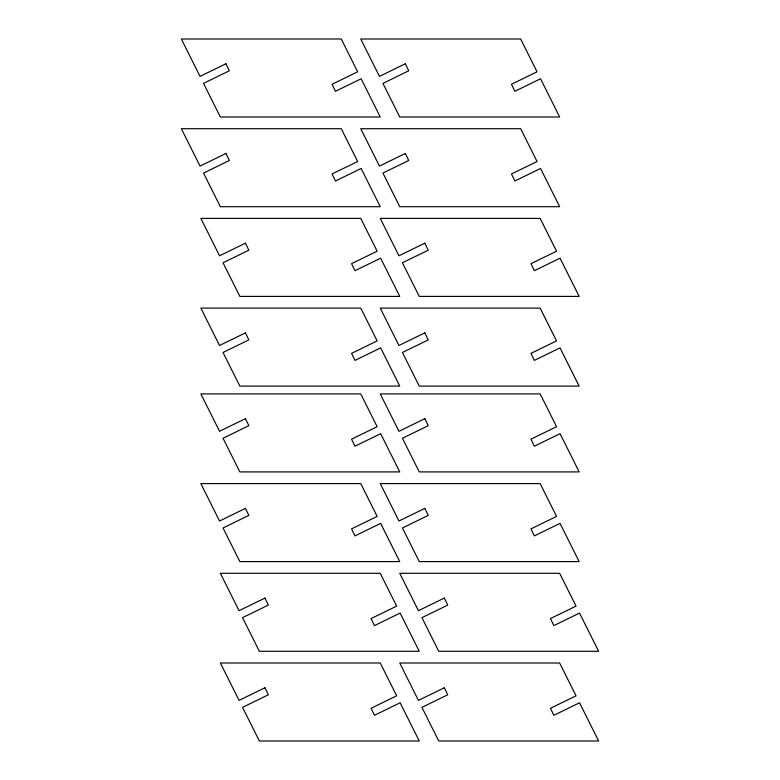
<?xml version="1.0" encoding="UTF-8"?>
<svg xmlns="http://www.w3.org/2000/svg" width="780" height="780" viewBox="0 0 780 780"><rect width="100%" height="100%" fill="white"/><g stroke="black" fill="none" stroke-linecap="round" stroke-linejoin="round"><path stroke-width="1.17" d="M225.927 63.775L200.041 76.391L181.35 39L341.25 39L357.649 71.809L332.056 84.279L335.468 91.299L361.14 78.78L380.25 117L220.35 117L203.531 83.372L229.339 70.785L225.927 63.775M405.327 63.775L379.441 76.391L360.75 39L520.65 39L537.05 71.809L511.456 84.279L514.868 91.299L540.54 78.78L559.65 117L399.75 117L382.931 83.372L408.74 70.785L405.327 63.775M225.927 153.475L200.041 166.091L181.35 128.7L341.25 128.7L357.649 161.509L332.056 173.979L335.468 180.999L361.14 168.48L380.25 206.7L220.35 206.7L203.531 173.072L229.339 160.485L225.927 153.475M405.327 153.475L379.441 166.091L360.75 128.7L520.65 128.7L537.05 161.509L511.456 173.979L514.868 180.999L540.54 168.48L559.65 206.7L399.75 206.7L382.931 173.072L408.74 160.485L405.327 153.475M245.427 243.175L219.541 255.791L200.85 218.4L360.75 218.4L377.149 251.209L351.556 263.679L354.968 270.699L380.64 258.18L399.75 296.4L239.85 296.4L223.031 262.772L248.839 250.185L245.427 243.175M424.827 243.175L398.941 255.791L380.25 218.4L540.15 218.4L556.55 251.209L530.956 263.679L534.368 270.699L560.04 258.18L579.15 296.4L419.25 296.4L402.431 262.772L428.24 250.185L424.827 243.175M245.427 332.875L219.541 345.491L200.85 308.1L360.75 308.1L377.149 340.909L351.556 353.379L354.968 360.399L380.64 347.88L399.75 386.1L239.85 386.1L223.031 352.472L248.839 339.885L245.427 332.875M245.427 418.675L219.541 431.291L200.85 393.9L360.75 393.9L377.149 426.709L351.556 439.179L354.968 446.199L380.64 433.68L399.75 471.9L239.85 471.9L223.031 438.272L248.839 425.685L245.427 418.675M424.827 332.875L398.941 345.491L380.25 308.1L540.15 308.1L556.55 340.909L530.956 353.379L534.368 360.399L560.04 347.88L579.15 386.1L419.25 386.1L402.431 352.472L428.24 339.885L424.827 332.875M424.827 418.675L398.941 431.291L380.25 393.9L540.15 393.9L556.55 426.709L530.956 439.179L534.368 446.199L560.04 433.68L579.15 471.9L419.25 471.9L402.431 438.272L428.24 425.685L424.827 418.675M245.427 508.375L219.541 520.991L200.85 483.6L360.75 483.6L377.149 516.409L351.556 528.879L354.968 535.899L380.64 523.38L399.75 561.6L239.85 561.6L223.031 527.972L248.839 515.385L245.427 508.375M424.827 508.375L398.941 520.991L380.25 483.6L540.15 483.6L556.55 516.409L530.956 528.879L534.368 535.899L560.04 523.38L579.15 561.6L419.25 561.6L402.431 527.972L428.24 515.385L424.827 508.375M264.927 598.075L239.041 610.691L220.35 573.3L380.25 573.3L396.649 606.109L371.056 618.579L374.468 625.599L400.14 613.08L419.25 651.3L259.35 651.3L242.531 617.672L268.34 605.085L264.927 598.075M444.327 598.075L418.441 610.691L399.75 573.3L559.65 573.3L576.05 606.109L550.456 618.579L553.868 625.599L579.54 613.08L598.65 651.3L438.75 651.3L421.931 617.672L447.74 605.085L444.327 598.075M264.927 687.775L239.041 700.391L220.35 663L380.25 663L396.649 695.809L371.056 708.279L374.468 715.299L400.14 702.78L419.25 741L259.35 741L242.531 707.372L268.34 694.785L264.927 687.775M444.327 687.775L418.441 700.391L399.75 663L559.65 663L576.05 695.809L550.456 708.279L553.868 715.299L579.54 702.78L598.65 741L438.75 741L421.931 707.372L447.74 694.785L444.327 687.775"/></g></svg>
